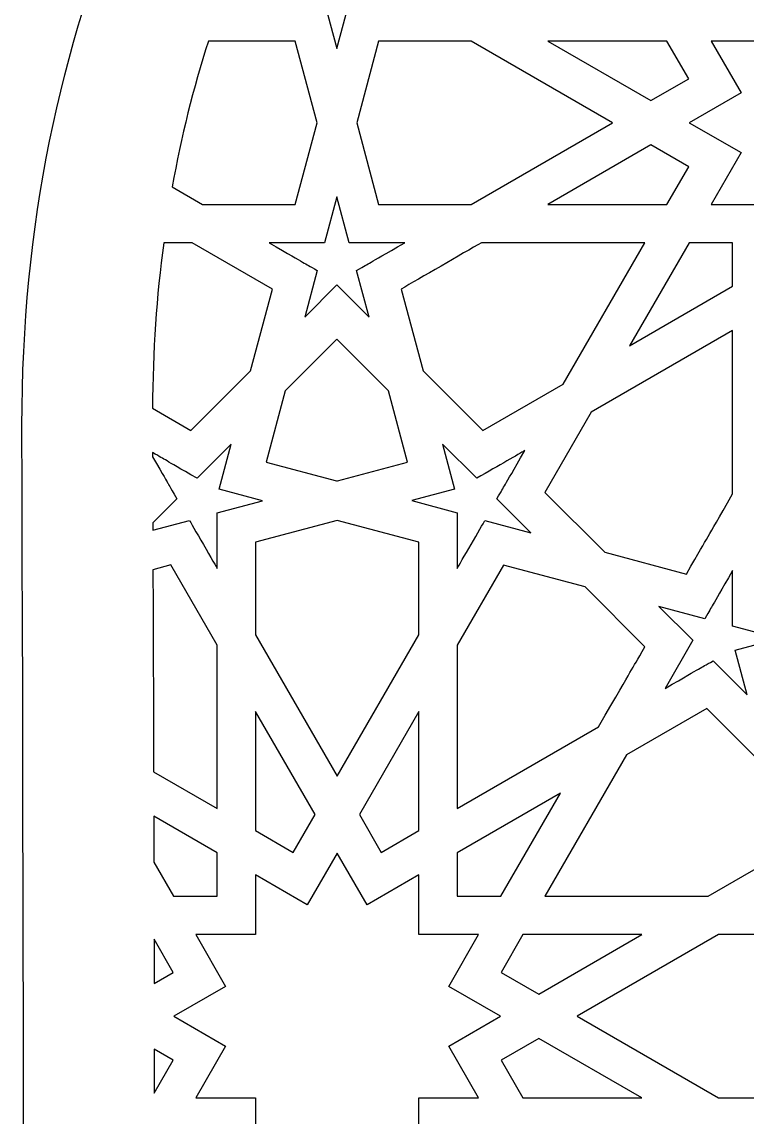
# Model space of a CAD drawing. Header units: millimetres. Extents: x -54 to 56, y -101 to 100.
# Drawn here: x -54.33 to -25.03, y 0.06 to 44.31 of the extents above; entities that cross this region are included whole.
import ezdxf

# ---------------------------------------------------------------- set-up
doc = ezdxf.new("R2010")
doc.units = ezdxf.units.MM
doc.header["$MEASUREMENT"] = 0
doc.layers.add('layer 1', color=7, linetype='Continuous')

msp = doc.modelspace()

# ---------------------------------------------------------------- linework, layer by layer
at = {"layer": 'layer 1', "color": 250}
for points, knots in [([(48.1386, 54.1623), (42.3711, 64.5167), (32.0929, 71.9141), (0.1217, 100.1639), (0.1217, 100.1639), (-12.0509, 89.1216), (-32.3955, 72.4154), (-38.3045, 66.5064), (-38.3045, 66.5064), (-48.153, 57.216), (-54.3278, 44.0535), (-54.3278, 28.0159), (-54.3278, 28.0159), (-54.144, -29.3356), (-54.2633, -80.8899), (-54.2633, -99.8357), (-54.2633, -99.8357), (-54.2633, -99.8357), (54.4481, -99.8357), (54.4481, -99.8357), (54.4481, -99.8357), (54.4481, -99.8357), (54.4424, -100.9781), (54.4424, 5.8646), (54.4424, 5.8646), (54.4424, 27.003), (56.0433, 40.3768), (48.1386, 54.1623)], [0, 0, 0, 0, 0.125, 0.125, 0.125, 0.125, 0.25, 0.25, 0.25, 0.25, 0.375, 0.375, 0.375, 0.375, 0.5, 0.5, 0.5, 0.5, 0.625, 0.625, 0.625, 0.625, 0.75, 0.75, 0.75, 0.75, 1, 1, 1, 1]), ([(-42.8975, 48.0695), (-42.8975, 48.0695), (-41.6029, 46.7748), (-41.6029, 46.7748), (-41.6029, 46.7748), (-41.6029, 46.7748), (-40.3082, 48.0635), (-40.3082, 48.0635), (-40.3082, 48.0635), (-40.3082, 48.0635), (-40.8062, 46.2065), (-40.8062, 46.2065), (-40.8062, 46.2065), (-40.1405, 45.8283), (-40.5404, 46.0576), (-38.8611, 45.0875), (-38.8611, 45.0875), (-38.8611, 45.0875), (-41.105, 45.0875), (-41.105, 45.0875), (-41.105, 45.0875), (-41.105, 45.0875), (-41.6029, 43.2301), (-41.6029, 43.2301), (-41.6029, 43.2301), (-41.6029, 43.2301), (-42.1009, 45.0875), (-42.1009, 45.0875), (-42.1009, 45.0875), (-42.1009, 45.0875), (-44.3448, 45.0875), (-44.3448, 45.0875), (-44.3448, 45.0875), (-42.6653, 46.058), (-43.0615, 45.8304), (-42.3998, 46.2065), (-42.3998, 46.2065), (-42.3998, 46.2065), (-42.8975, 48.0695), (-42.8975, 48.0695)], [0, 0, 0, 0, 0.0909091, 0.0909091, 0.0909091, 0.0909091, 0.1818182, 0.1818182, 0.1818182, 0.1818182, 0.2727273, 0.2727273, 0.2727273, 0.2727273, 0.3636364, 0.3636364, 0.3636364, 0.3636364, 0.4545455, 0.4545455, 0.4545455, 0.4545455, 0.5454545, 0.5454545, 0.5454545, 0.5454545, 0.6363636, 0.6363636, 0.6363636, 0.6363636, 0.7272727, 0.7272727, 0.7272727, 0.7272727, 0.8181818, 0.8181818, 0.8181818, 0.8181818, 1, 1, 1, 1]), ([(-21.9767, 44.7418), (-21.9767, 44.7418), (-20.77, 46.8334), (-20.77, 46.8334), (-20.77, 46.8334), (-20.77, 46.8334), (-19.5631, 44.7418), (-19.5631, 44.7418), (-19.5631, 44.7418), (-19.5631, 44.7418), (-17.4713, 45.9486), (-17.4713, 45.9486), (-17.4713, 45.9486), (-17.4713, 45.9486), (-17.4713, 43.5349), (-17.4713, 43.5349), (-17.4713, 43.5349), (-17.4713, 43.5349), (-15.052, 43.5349), (-15.052, 43.5349), (-15.052, 43.5349), (-15.052, 43.5349), (-16.2588, 41.4436), (-16.2588, 41.4436), (-16.2588, 41.4436), (-16.2588, 41.4436), (-14.1732, 40.2368), (-14.1732, 40.2368), (-14.1732, 40.2368), (-14.1732, 40.2368), (-16.2588, 39.0296), (-16.2588, 39.0296), (-16.2588, 39.0296), (-16.2588, 39.0296), (-15.052, 36.9383), (-15.052, 36.9383), (-15.052, 36.9383), (-15.052, 36.9383), (-17.4713, 36.9383), (-17.4713, 36.9383), (-17.4713, 36.9383), (-17.4713, 36.9383), (-17.4713, 34.5246), (-17.4713, 34.5246), (-17.4713, 34.5246), (-17.4713, 34.5246), (-19.5631, 35.7315), (-19.5631, 35.7315), (-19.5631, 35.7315), (-19.5631, 35.7315), (-20.77, 33.6398), (-20.77, 33.6398), (-20.77, 33.6398), (-20.77, 33.6398), (-21.9767, 35.7315), (-21.9767, 35.7315), (-21.9767, 35.7315), (-21.9767, 35.7315), (-24.0683, 34.5246), (-24.0683, 34.5246), (-24.0683, 34.5246), (-24.0683, 34.5246), (-24.0683, 36.9383), (-24.0683, 36.9383), (-24.0683, 36.9383), (-24.0683, 36.9383), (-26.4821, 36.9383), (-26.4821, 36.9383), (-26.4821, 36.9383), (-26.4821, 36.9383), (-25.2752, 39.0296), (-25.2752, 39.0296), (-25.2752, 39.0296), (-25.2752, 39.0296), (-27.3666, 40.2368), (-27.3666, 40.2368), (-27.3666, 40.2368), (-27.3666, 40.2368), (-25.2752, 41.4436), (-25.2752, 41.4436), (-25.2752, 41.4436), (-25.2752, 41.4436), (-26.4821, 43.5349), (-26.4821, 43.5349), (-26.4821, 43.5349), (-26.4821, 43.5349), (-24.0683, 43.5349), (-24.0683, 43.5349), (-24.0683, 43.5349), (-24.0683, 43.5349), (-24.0683, 45.9486), (-24.0683, 45.9486), (-24.0683, 45.9486), (-24.0683, 45.9486), (-21.9767, 44.7418), (-21.9767, 44.7418)], [0, 0, 0, 0, 0.04, 0.04, 0.04, 0.04, 0.08, 0.08, 0.08, 0.08, 0.12, 0.12, 0.12, 0.12, 0.16, 0.16, 0.16, 0.16, 0.2, 0.2, 0.2, 0.2, 0.24, 0.24, 0.24, 0.24, 0.28, 0.28, 0.28, 0.28, 0.32, 0.32, 0.32, 0.32, 0.36, 0.36, 0.36, 0.36, 0.4, 0.4, 0.4, 0.4, 0.44, 0.44, 0.44, 0.44, 0.48, 0.48, 0.48, 0.48, 0.52, 0.52, 0.52, 0.52, 0.56, 0.56, 0.56, 0.56, 0.6, 0.6, 0.6, 0.6, 0.64, 0.64, 0.64, 0.64, 0.68, 0.68, 0.68, 0.68, 0.72, 0.72, 0.72, 0.72, 0.76, 0.76, 0.76, 0.76, 0.8, 0.8, 0.8, 0.8, 0.84, 0.84, 0.84, 0.84, 0.88, 0.88, 0.88, 0.88, 0.92, 0.92, 0.92, 0.92, 1, 1, 1, 1]), ([(-46.7937, 43.5349), (-46.7937, 43.5349), (-43.2901, 43.5349), (-43.2901, 43.5349), (-43.2901, 43.5349), (-43.2901, 43.5349), (-42.4056, 40.2368), (-42.4056, 40.2368), (-42.4056, 40.2368), (-42.4056, 40.2368), (-43.2901, 36.9383), (-43.2901, 36.9383), (-43.2901, 36.9383), (-43.2901, 36.9383), (-47.0281, 36.9383), (-47.0281, 36.9383), (-47.0281, 36.9383), (-47.0281, 36.9383), (-48.2524, 37.647), (-48.2524, 37.647), (-48.2524, 37.647), (-47.8951, 39.6681), (-47.4088, 41.631), (-46.7937, 43.5349)], [0, 0, 0, 0, 0.1428571, 0.1428571, 0.1428571, 0.1428571, 0.2857143, 0.2857143, 0.2857143, 0.2857143, 0.4285714, 0.4285714, 0.4285714, 0.4285714, 0.5714286, 0.5714286, 0.5714286, 0.5714286, 0.7142857, 0.7142857, 0.7142857, 0.7142857, 1, 1, 1, 1]), ([(-30.4658, 40.2368), (-30.4658, 40.2368), (-36.1779, 36.9383), (-36.1779, 36.9383), (-36.1779, 36.9383), (-36.1779, 36.9383), (-39.9157, 36.9383), (-39.9157, 36.9383), (-39.9157, 36.9383), (-39.9157, 36.9383), (-40.8003, 40.2368), (-40.8003, 40.2368), (-40.8003, 40.2368), (-40.8003, 40.2368), (-39.9157, 43.5349), (-39.9157, 43.5349), (-39.9157, 43.5349), (-39.9157, 43.5349), (-36.1779, 43.5349), (-36.1779, 43.5349), (-36.1779, 43.5349), (-36.1779, 43.5349), (-30.4658, 40.2368), (-30.4658, 40.2368)], [0, 0, 0, 0, 0.1428571, 0.1428571, 0.1428571, 0.1428571, 0.2857143, 0.2857143, 0.2857143, 0.2857143, 0.4285714, 0.4285714, 0.4285714, 0.4285714, 0.5714286, 0.5714286, 0.5714286, 0.5714286, 0.7142857, 0.7142857, 0.7142857, 0.7142857, 1, 1, 1, 1]), ([(-27.3902, 42.0116), (-27.3902, 42.0116), (-28.9133, 41.1328), (-28.9133, 41.1328), (-28.9133, 41.1328), (-28.9133, 41.1328), (-33.0787, 43.5349), (-33.0787, 43.5349), (-33.0787, 43.5349), (-33.0787, 43.5349), (-28.269, 43.5349), (-28.269, 43.5349), (-28.269, 43.5349), (-28.269, 43.5349), (-27.3902, 42.0116), (-27.3902, 42.0116)], [0, 0, 0, 0, 0.2, 0.2, 0.2, 0.2, 0.4, 0.4, 0.4, 0.4, 0.6, 0.6, 0.6, 0.6, 1, 1, 1, 1]), ([(-28.269, 36.9383), (-28.269, 36.9383), (-33.0787, 36.9383), (-33.0787, 36.9383), (-33.0787, 36.9383), (-33.0787, 36.9383), (-28.9133, 39.3404), (-28.9133, 39.3404), (-28.9133, 39.3404), (-28.9133, 39.3404), (-27.3902, 38.4616), (-27.3902, 38.4616), (-27.3902, 38.4616), (-27.3902, 38.4616), (-28.269, 36.9383), (-28.269, 36.9383)], [0, 0, 0, 0, 0.2, 0.2, 0.2, 0.2, 0.4, 0.4, 0.4, 0.4, 0.6, 0.6, 0.6, 0.6, 1, 1, 1, 1]), ([(-41.6029, 37.2428), (-41.6029, 37.2428), (-41.105, 35.3914), (-41.105, 35.3914), (-41.105, 35.3914), (-41.105, 35.3914), (-38.8611, 35.3914), (-38.8611, 35.3914), (-38.8611, 35.3914), (-40.5403, 34.4212), (-40.1438, 34.6506), (-40.8062, 34.2667), (-40.8062, 34.2667), (-40.8062, 34.2667), (-40.3023, 32.3801), (-40.3023, 32.3801), (-40.3023, 32.3801), (-40.3023, 32.3801), (-41.6029, 33.6868), (-41.6029, 33.6868), (-41.6029, 33.6868), (-41.6029, 33.6868), (-42.9036, 32.3861), (-42.9036, 32.3861), (-42.9036, 32.3861), (-42.9036, 32.3861), (-42.3998, 34.2667), (-42.3998, 34.2667), (-42.3998, 34.2667), (-43.0604, 34.6495), (-42.6653, 34.4209), (-44.3448, 35.3914), (-44.3448, 35.3914), (-44.3448, 35.3914), (-42.1009, 35.3914), (-42.1009, 35.3914), (-42.1009, 35.3914), (-42.1009, 35.3914), (-41.6029, 37.2428), (-41.6029, 37.2428)], [0, 0, 0, 0, 0.0909091, 0.0909091, 0.0909091, 0.0909091, 0.1818182, 0.1818182, 0.1818182, 0.1818182, 0.2727273, 0.2727273, 0.2727273, 0.2727273, 0.3636364, 0.3636364, 0.3636364, 0.3636364, 0.4545455, 0.4545455, 0.4545455, 0.4545455, 0.5454545, 0.5454545, 0.5454545, 0.5454545, 0.6363636, 0.6363636, 0.6363636, 0.6363636, 0.7272727, 0.7272727, 0.7272727, 0.7272727, 0.8181818, 0.8181818, 0.8181818, 0.8181818, 1, 1, 1, 1]), ([(-48.5981, 35.3914), (-48.5981, 35.3914), (-47.4439, 35.3914), (-47.4439, 35.3914), (-47.4439, 35.3914), (-47.4439, 35.3914), (-44.2042, 33.5167), (-44.2042, 33.5167), (-44.2042, 33.5167), (-44.2042, 33.5167), (-45.0889, 30.2183), (-45.0889, 30.2183), (-45.0889, 30.2183), (-45.0889, 30.2183), (-47.5025, 27.8045), (-47.5025, 27.8045), (-47.5025, 27.8045), (-47.5025, 27.8045), (-49.0491, 28.701), (-49.0491, 28.701), (-49.0491, 28.701), (-49.0375, 30.9975), (-48.891, 33.2299), (-48.5981, 35.3914)], [0, 0, 0, 0, 0.1428571, 0.1428571, 0.1428571, 0.1428571, 0.2857143, 0.2857143, 0.2857143, 0.2857143, 0.4285714, 0.4285714, 0.4285714, 0.4285714, 0.5714286, 0.5714286, 0.5714286, 0.5714286, 0.7142857, 0.7142857, 0.7142857, 0.7142857, 1, 1, 1, 1]), ([(-35.7619, 35.3914), (-35.7619, 35.3914), (-29.1651, 35.3914), (-29.1651, 35.3914), (-29.1651, 35.3914), (-29.1651, 35.3914), (-32.4636, 29.6739), (-32.4636, 29.6739), (-32.4636, 29.6739), (-32.4636, 29.6739), (-35.7033, 27.8045), (-35.7033, 27.8045), (-35.7033, 27.8045), (-35.7033, 27.8045), (-38.1171, 30.2183), (-38.1171, 30.2183), (-38.1171, 30.2183), (-38.1171, 30.2183), (-39.0017, 33.5167), (-39.0017, 33.5167), (-39.0017, 33.5167), (-38.2928, 33.927), (-36.5059, 34.9638), (-35.7619, 35.3914)], [0, 0, 0, 0, 0.1428571, 0.1428571, 0.1428571, 0.1428571, 0.2857143, 0.2857143, 0.2857143, 0.2857143, 0.4285714, 0.4285714, 0.4285714, 0.4285714, 0.5714286, 0.5714286, 0.5714286, 0.5714286, 0.7142857, 0.7142857, 0.7142857, 0.7142857, 1, 1, 1, 1]), ([(-27.3724, 35.3914), (-27.3724, 35.3914), (-25.6149, 35.3914), (-25.6149, 35.3914), (-25.6149, 35.3914), (-25.6149, 35.3914), (-25.6149, 33.6282), (-25.6149, 33.6282), (-25.6149, 33.6282), (-25.6149, 33.6282), (-29.7803, 31.2261), (-29.7803, 31.2261), (-29.7803, 31.2261), (-29.7803, 31.2261), (-27.3724, 35.3914), (-27.3724, 35.3914)], [0, 0, 0, 0, 0.2, 0.2, 0.2, 0.2, 0.4, 0.4, 0.4, 0.4, 0.6, 0.6, 0.6, 0.6, 1, 1, 1, 1]), ([(-41.6029, 31.4957), (-41.6029, 31.4957), (-39.5173, 29.41), (-39.5173, 29.41), (-39.5173, 29.41), (-39.5173, 29.41), (-38.744, 26.5275), (-38.744, 26.5275), (-38.744, 26.5275), (-38.744, 26.5275), (-41.5736, 25.7662), (-41.5736, 25.7662), (-41.5736, 25.7662), (-41.5736, 25.7662), (-41.5911, 25.7718), (-41.5911, 25.7718), (-41.5911, 25.7718), (-41.5911, 25.7718), (-41.6146, 25.7662), (-41.6146, 25.7662), (-41.6146, 25.7662), (-41.6146, 25.7662), (-44.4619, 26.5275), (-44.4619, 26.5275), (-44.4619, 26.5275), (-44.4619, 26.5275), (-43.6885, 29.41), (-43.6885, 29.41), (-43.6885, 29.41), (-43.6885, 29.41), (-41.6029, 31.4957), (-41.6029, 31.4957)], [0, 0, 0, 0, 0.1111111, 0.1111111, 0.1111111, 0.1111111, 0.2222222, 0.2222222, 0.2222222, 0.2222222, 0.3333333, 0.3333333, 0.3333333, 0.3333333, 0.4444444, 0.4444444, 0.4444444, 0.4444444, 0.5555556, 0.5555556, 0.5555556, 0.5555556, 0.6666667, 0.6666667, 0.6666667, 0.6666667, 0.7777778, 0.7777778, 0.7777778, 0.7777778, 1, 1, 1, 1]), ([(-25.6149, 31.8414), (-25.6149, 31.8414), (-25.6149, 25.2448), (-25.6149, 25.2448), (-25.6149, 25.2448), (-26.8335, 23.1299), (-26.4176, 23.8503), (-27.4837, 22.0049), (-27.4837, 22.0049), (-27.4837, 22.0049), (-30.7821, 22.8893), (-30.7821, 22.8893), (-30.7821, 22.8893), (-30.7821, 22.8893), (-33.2018, 25.3034), (-33.2018, 25.3034), (-33.2018, 25.3034), (-33.2018, 25.3034), (-31.327, 28.5429), (-31.327, 28.5429), (-31.327, 28.5429), (-31.327, 28.5429), (-25.6149, 31.8414), (-25.6149, 31.8414)], [0, 0, 0, 0, 0.1428571, 0.1428571, 0.1428571, 0.1428571, 0.2857143, 0.2857143, 0.2857143, 0.2857143, 0.4285714, 0.4285714, 0.4285714, 0.4285714, 0.5714286, 0.5714286, 0.5714286, 0.5714286, 0.7142857, 0.7142857, 0.7142857, 0.7142857, 1, 1, 1, 1]), ([(-49.0491, 26.7444), (-49.0491, 26.7444), (-49.0491, 26.9145), (-49.0491, 26.9145), (-49.0491, 26.9145), (-48.4341, 26.5568), (-48.7035, 26.7092), (-47.2506, 25.8713), (-47.2506, 25.8713), (-47.2506, 25.8713), (-45.8738, 27.2482), (-45.8738, 27.2482), (-45.8738, 27.2482), (-45.8738, 27.2482), (-46.3542, 25.4321), (-46.3542, 25.4321), (-46.3542, 25.4321), (-46.3542, 25.4321), (-44.6026, 24.9633), (-44.6026, 24.9633), (-44.6026, 24.9633), (-44.6026, 24.9633), (-46.4362, 24.4711), (-46.4362, 24.4711), (-46.4362, 24.4711), (-46.4362, 24.4711), (-46.4362, 22.2275), (-46.4362, 22.2275), (-46.4362, 22.2275), (-46.4362, 22.2275), (-47.5491, 24.1519), (-47.5611, 24.1723), (-47.5611, 24.1723), (-47.5611, 24.1723), (-49.0375, 23.7801), (-49.0375, 23.7801), (-49.0375, 23.7801), (-49.0375, 23.8795), (-49.0375, 23.979), (-49.0433, 24.0785), (-49.0433, 24.0785), (-49.0433, 24.0785), (-48.0708, 25.0451), (-48.0708, 25.0451), (-48.0708, 25.0451), (-48.7032, 26.137), (-48.1016, 25.1044), (-49.0491, 26.7444)], [0, 0, 0, 0, 0.0769231, 0.0769231, 0.0769231, 0.0769231, 0.1538462, 0.1538462, 0.1538462, 0.1538462, 0.2307692, 0.2307692, 0.2307692, 0.2307692, 0.3076923, 0.3076923, 0.3076923, 0.3076923, 0.3846154, 0.3846154, 0.3846154, 0.3846154, 0.4615385, 0.4615385, 0.4615385, 0.4615385, 0.5384615, 0.5384615, 0.5384615, 0.5384615, 0.6153846, 0.6153846, 0.6153846, 0.6153846, 0.6923077, 0.6923077, 0.6923077, 0.6923077, 0.7692308, 0.7692308, 0.7692308, 0.7692308, 0.8461538, 0.8461538, 0.8461538, 0.8461538, 1, 1, 1, 1]), ([(-36.8457, 25.4321), (-36.8457, 25.4321), (-37.338, 27.2482), (-37.338, 27.2482), (-37.338, 27.2482), (-37.338, 27.2482), (-35.9552, 25.8713), (-35.9552, 25.8713), (-35.9552, 25.8713), (-35.0291, 26.4037), (-34.2701, 26.8422), (-34.0101, 26.9903), (-34.0101, 26.9903), (-34.9807, 25.3115), (-34.7514, 25.708), (-35.135, 25.0451), (-35.135, 25.0451), (-35.135, 25.0451), (-33.7642, 23.6746), (-33.7642, 23.6746), (-33.7642, 23.6746), (-33.7642, 23.6746), (-35.6213, 24.1723), (-35.6213, 24.1723), (-35.6213, 24.1723), (-35.7306, 23.972), (-36.6306, 22.4264), (-36.7461, 22.2275), (-36.7461, 22.2275), (-36.7461, 22.2275), (-36.7461, 24.4771), (-36.7461, 24.4771), (-36.7461, 24.4771), (-36.7461, 24.4771), (-38.5799, 24.9693), (-38.5799, 24.9693), (-38.5799, 24.9693), (-38.5799, 24.9693), (-36.8457, 25.4321), (-36.8457, 25.4321)], [0, 0, 0, 0, 0.0909091, 0.0909091, 0.0909091, 0.0909091, 0.1818182, 0.1818182, 0.1818182, 0.1818182, 0.2727273, 0.2727273, 0.2727273, 0.2727273, 0.3636364, 0.3636364, 0.3636364, 0.3636364, 0.4545455, 0.4545455, 0.4545455, 0.4545455, 0.5454545, 0.5454545, 0.5454545, 0.5454545, 0.6363636, 0.6363636, 0.6363636, 0.6363636, 0.7272727, 0.7272727, 0.7272727, 0.7272727, 0.8181818, 0.8181818, 0.8181818, 0.8181818, 1, 1, 1, 1]), ([(-41.5911, 24.1723), (-41.5911, 24.1723), (-38.2928, 23.2876), (-38.2928, 23.2876), (-38.2928, 23.2876), (-38.2928, 23.2876), (-38.2928, 19.5443), (-38.2928, 19.5443), (-38.2928, 19.5443), (-38.2928, 19.5443), (-41.5911, 13.8321), (-41.5911, 13.8321), (-41.5911, 13.8321), (-41.5911, 13.8321), (-44.8896, 19.5443), (-44.8896, 19.5443), (-44.8896, 19.5443), (-44.8896, 19.5443), (-44.8896, 23.2876), (-44.8896, 23.2876), (-44.8896, 23.2876), (-44.8896, 23.2876), (-41.5911, 24.1723), (-41.5911, 24.1723)], [0, 0, 0, 0, 0.1428571, 0.1428571, 0.1428571, 0.1428571, 0.2857143, 0.2857143, 0.2857143, 0.2857143, 0.4285714, 0.4285714, 0.4285714, 0.4285714, 0.5714286, 0.5714286, 0.5714286, 0.5714286, 0.7142857, 0.7142857, 0.7142857, 0.7142857, 1, 1, 1, 1]), ([(-49.0375, 22.1806), (-49.0375, 22.1806), (-48.311, 22.3739), (-48.311, 22.3739), (-48.311, 22.3739), (-48.311, 22.3739), (-46.4362, 19.1283), (-46.4362, 19.1283), (-46.4362, 19.1283), (-46.4362, 19.1283), (-46.4362, 12.5314), (-46.4362, 12.5314), (-46.4362, 12.5314), (-46.4362, 12.5314), (-49.0082, 14.0138), (-49.0082, 14.0138), (-49.0082, 14.0138), (-49.0141, 16.7379), (-49.0199, 19.4621), (-49.0375, 22.1806)], [0, 0, 0, 0, 0.1666667, 0.1666667, 0.1666667, 0.1666667, 0.3333333, 0.3333333, 0.3333333, 0.3333333, 0.5, 0.5, 0.5, 0.5, 0.6666667, 0.6666667, 0.6666667, 0.6666667, 1, 1, 1, 1]), ([(-31.5731, 21.4891), (-31.5731, 21.4891), (-29.1594, 19.0698), (-29.1594, 19.0698), (-29.1594, 19.0698), (-29.833, 17.9038), (-29.4757, 18.5191), (-31.0282, 15.8299), (-31.0282, 15.8299), (-31.0282, 15.8299), (-36.7461, 12.5314), (-36.7461, 12.5314), (-36.7461, 12.5314), (-36.7461, 12.5314), (-36.7461, 19.1283), (-36.7461, 19.1283), (-36.7461, 19.1283), (-36.7461, 19.1283), (-34.8715, 22.3679), (-34.8715, 22.3679), (-34.8715, 22.3679), (-34.8715, 22.3679), (-31.5731, 21.4891), (-31.5731, 21.4891)], [0, 0, 0, 0, 0.1428571, 0.1428571, 0.1428571, 0.1428571, 0.2857143, 0.2857143, 0.2857143, 0.2857143, 0.4285714, 0.4285714, 0.4285714, 0.4285714, 0.5714286, 0.5714286, 0.5714286, 0.5714286, 0.7142857, 0.7142857, 0.7142857, 0.7142857, 1, 1, 1, 1]), ([(-23.7519, 19.4035), (-23.7519, 19.4035), (-25.5095, 18.929), (-25.5095, 18.929), (-25.5095, 18.929), (-25.5095, 18.929), (-25.0289, 17.1305), (-25.0289, 17.1305), (-25.0289, 17.1305), (-25.0289, 17.1305), (-26.3999, 18.5014), (-26.3999, 18.5014), (-26.3999, 18.5014), (-27.0652, 18.1233), (-26.6658, 18.3526), (-28.345, 17.3824), (-28.345, 17.3824), (-28.345, 17.3824), (-27.2259, 19.3273), (-27.2259, 19.3273), (-27.2259, 19.3273), (-27.2259, 19.3273), (-28.5969, 20.6982), (-28.5969, 20.6982), (-28.5969, 20.6982), (-28.5969, 20.6982), (-26.7398, 20.2004), (-26.7398, 20.2004), (-26.7398, 20.2004), (-26.3568, 20.8612), (-26.5854, 20.4661), (-25.6149, 22.1453), (-25.6149, 22.1453), (-25.6149, 22.1453), (-25.6149, 19.9016), (-25.6149, 19.9016), (-25.6149, 19.9016), (-25.6149, 19.9016), (-23.7519, 19.4035), (-23.7519, 19.4035)], [0, 0, 0, 0, 0.0909091, 0.0909091, 0.0909091, 0.0909091, 0.1818182, 0.1818182, 0.1818182, 0.1818182, 0.2727273, 0.2727273, 0.2727273, 0.2727273, 0.3636364, 0.3636364, 0.3636364, 0.3636364, 0.4545455, 0.4545455, 0.4545455, 0.4545455, 0.5454545, 0.5454545, 0.5454545, 0.5454545, 0.6363636, 0.6363636, 0.6363636, 0.6363636, 0.7272727, 0.7272727, 0.7272727, 0.7272727, 0.8181818, 0.8181818, 0.8181818, 0.8181818, 1, 1, 1, 1]), ([(-42.4816, 12.2855), (-42.4816, 12.2855), (-43.3665, 10.7566), (-43.3665, 10.7566), (-43.3665, 10.7566), (-43.3665, 10.7566), (-44.8896, 11.641), (-44.8896, 11.641), (-44.8896, 11.641), (-44.8896, 11.641), (-44.8896, 16.4507), (-44.8896, 16.4507), (-44.8896, 16.4507), (-44.8896, 16.4507), (-42.4816, 12.2855), (-42.4816, 12.2855)], [0, 0, 0, 0, 0.2, 0.2, 0.2, 0.2, 0.4, 0.4, 0.4, 0.4, 0.6, 0.6, 0.6, 0.6, 1, 1, 1, 1]), ([(-38.2928, 16.4451), (-38.2928, 16.4451), (-38.2928, 11.641), (-38.2928, 11.641), (-38.2928, 11.641), (-38.2928, 11.641), (-39.8161, 10.7566), (-39.8161, 10.7566), (-39.8161, 10.7566), (-39.8161, 10.7566), (-40.6949, 12.2855), (-40.6949, 12.2855), (-40.6949, 12.2855), (-40.6949, 12.2855), (-38.2928, 16.4451), (-38.2928, 16.4451)], [0, 0, 0, 0, 0.2, 0.2, 0.2, 0.2, 0.4, 0.4, 0.4, 0.4, 0.6, 0.6, 0.6, 0.6, 1, 1, 1, 1]), ([(-29.8975, 14.6992), (-29.8975, 14.6992), (-26.6577, 16.5682), (-26.6577, 16.5682), (-26.6577, 16.5682), (-26.6577, 16.5682), (-24.2382, 14.1542), (-24.2382, 14.1542), (-24.2382, 14.1542), (-24.2382, 14.1542), (-23.3535, 10.856), (-23.3535, 10.856), (-23.3535, 10.856), (-23.3535, 10.856), (-26.5992, 8.987), (-26.5992, 8.987), (-26.5992, 8.987), (-26.5992, 8.987), (-33.1958, 8.987), (-33.1958, 8.987), (-33.1958, 8.987), (-33.1958, 8.987), (-29.8975, 14.6992), (-29.8975, 14.6992)], [0, 0, 0, 0, 0.1428571, 0.1428571, 0.1428571, 0.1428571, 0.2857143, 0.2857143, 0.2857143, 0.2857143, 0.4285714, 0.4285714, 0.4285714, 0.4285714, 0.5714286, 0.5714286, 0.5714286, 0.5714286, 0.7142857, 0.7142857, 0.7142857, 0.7142857, 1, 1, 1, 1]), ([(-36.7461, 10.7446), (-36.7461, 10.7446), (-32.5749, 13.1526), (-32.5749, 13.1526), (-32.5749, 13.1526), (-32.5749, 13.1526), (-34.9828, 8.987), (-34.9828, 8.987), (-34.9828, 8.987), (-34.9828, 8.987), (-36.7461, 8.987), (-36.7461, 8.987), (-36.7461, 8.987), (-36.7461, 8.987), (-36.7461, 10.7446), (-36.7461, 10.7446)], [0, 0, 0, 0, 0.2, 0.2, 0.2, 0.2, 0.4, 0.4, 0.4, 0.4, 0.6, 0.6, 0.6, 0.6, 1, 1, 1, 1]), ([(-49.0022, 12.2269), (-49.0022, 12.2269), (-46.4362, 10.7446), (-46.4362, 10.7446), (-46.4362, 10.7446), (-46.4362, 10.7446), (-46.4362, 8.987), (-46.4362, 8.987), (-46.4362, 8.987), (-46.4362, 8.987), (-48.1998, 8.987), (-48.1998, 8.987), (-48.1998, 8.987), (-48.1998, 8.987), (-48.9964, 10.3696), (-48.9964, 10.3696), (-48.9964, 10.3696), (-48.9964, 10.9908), (-49.0022, 11.6117), (-49.0022, 12.2269)], [0, 0, 0, 0, 0.1666667, 0.1666667, 0.1666667, 0.1666667, 0.3333333, 0.3333333, 0.3333333, 0.3333333, 0.5, 0.5, 0.5, 0.5, 0.6666667, 0.6666667, 0.6666667, 0.6666667, 1, 1, 1, 1]), ([(-47.3033, 7.4348), (-47.3033, 7.4348), (-44.8896, 7.4348), (-44.8896, 7.4348), (-44.8896, 7.4348), (-44.8896, 7.4348), (-44.8896, 9.8542), (-44.8896, 9.8542), (-44.8896, 9.8542), (-44.8896, 9.8542), (-42.798, 8.6413), (-42.798, 8.6413), (-42.798, 8.6413), (-42.798, 8.6413), (-41.5911, 10.7329), (-41.5911, 10.7329), (-41.5911, 10.7329), (-41.5911, 10.7329), (-40.3844, 8.6413), (-40.3844, 8.6413), (-40.3844, 8.6413), (-40.3844, 8.6413), (-38.2928, 9.8482), (-38.2928, 9.8482), (-38.2928, 9.8482), (-38.2928, 9.8482), (-38.2928, 7.4348), (-38.2928, 7.4348), (-38.2928, 7.4348), (-38.2928, 7.4348), (-35.879, 7.4348), (-35.879, 7.4348), (-35.879, 7.4348), (-35.879, 7.4348), (-37.0859, 5.3428), (-37.0859, 5.3428), (-37.0859, 5.3428), (-37.0859, 5.3428), (-34.9945, 4.136), (-34.9945, 4.136), (-34.9945, 4.136), (-34.9945, 4.136), (-37.0859, 2.9291), (-37.0859, 2.9291), (-37.0859, 2.9291), (-37.0859, 2.9291), (-35.879, 0.8379), (-35.879, 0.8379), (-35.879, 0.8379), (-35.879, 0.8379), (-38.2928, 0.8379), (-38.2928, 0.8379), (-38.2928, 0.8379), (-38.2928, 0.8379), (-38.2928, -1.5762), (-38.2928, -1.5762), (-38.2928, -1.5762), (-38.2928, -1.5762), (-40.3844, -0.369), (-40.3844, -0.369), (-40.3844, -0.369), (-40.3844, -0.369), (-41.5911, -2.4606), (-41.5911, -2.4606), (-41.5911, -2.4606), (-41.5911, -2.4606), (-42.798, -0.369), (-42.798, -0.369), (-42.798, -0.369), (-42.798, -0.369), (-44.8896, -1.5762), (-44.8896, -1.5762), (-44.8896, -1.5762), (-44.8896, -1.5762), (-44.8896, 0.8379), (-44.8896, 0.8379), (-44.8896, 0.8379), (-44.8896, 0.8379), (-47.3033, 0.8379), (-47.3033, 0.8379), (-47.3033, 0.8379), (-47.3033, 0.8379), (-46.0965, 2.9291), (-46.0965, 2.9291), (-46.0965, 2.9291), (-46.0965, 2.9291), (-48.1881, 4.136), (-48.1881, 4.136), (-48.1881, 4.136), (-48.1881, 4.136), (-46.0965, 5.3428), (-46.0965, 5.3428), (-46.0965, 5.3428), (-46.0965, 5.3428), (-47.3033, 7.4348), (-47.3033, 7.4348)], [0, 0, 0, 0, 0.04, 0.04, 0.04, 0.04, 0.08, 0.08, 0.08, 0.08, 0.12, 0.12, 0.12, 0.12, 0.16, 0.16, 0.16, 0.16, 0.2, 0.2, 0.2, 0.2, 0.24, 0.24, 0.24, 0.24, 0.28, 0.28, 0.28, 0.28, 0.32, 0.32, 0.32, 0.32, 0.36, 0.36, 0.36, 0.36, 0.4, 0.4, 0.4, 0.4, 0.44, 0.44, 0.44, 0.44, 0.48, 0.48, 0.48, 0.48, 0.52, 0.52, 0.52, 0.52, 0.56, 0.56, 0.56, 0.56, 0.6, 0.6, 0.6, 0.6, 0.64, 0.64, 0.64, 0.64, 0.68, 0.68, 0.68, 0.68, 0.72, 0.72, 0.72, 0.72, 0.76, 0.76, 0.76, 0.76, 0.8, 0.8, 0.8, 0.8, 0.84, 0.84, 0.84, 0.84, 0.88, 0.88, 0.88, 0.88, 0.92, 0.92, 0.92, 0.92, 1, 1, 1, 1]), ([(-48.9847, 5.466), (-48.9847, 6.0636), (-48.9907, 6.6612), (-48.9907, 7.2588), (-48.9907, 7.2588), (-48.9907, 7.2588), (-48.2114, 5.9115), (-48.2114, 5.9115), (-48.2114, 5.9115), (-48.2114, 5.9115), (-48.9847, 5.466), (-48.9847, 5.466)], [0, 0, 0, 0, 0.25, 0.25, 0.25, 0.25, 0.5, 0.5, 0.5, 0.5, 1, 1, 1, 1]), ([(-29.2765, 7.4348), (-29.2765, 7.4348), (-33.4478, 5.0327), (-33.4478, 5.0327), (-33.4478, 5.0327), (-33.4478, 5.0327), (-34.9711, 5.9115), (-34.9711, 5.9115), (-34.9711, 5.9115), (-34.9711, 5.9115), (-34.0865, 7.4348), (-34.0865, 7.4348), (-34.0865, 7.4348), (-34.0865, 7.4348), (-29.2765, 7.4348), (-29.2765, 7.4348)], [0, 0, 0, 0, 0.2, 0.2, 0.2, 0.2, 0.4, 0.4, 0.4, 0.4, 0.6, 0.6, 0.6, 0.6, 1, 1, 1, 1]), ([(-22.4396, 7.4348), (-22.4396, 7.4348), (-21.5549, 4.136), (-21.5549, 4.136), (-21.5549, 4.136), (-21.5549, 4.136), (-22.4396, 0.8379), (-22.4396, 0.8379), (-22.4396, 0.8379), (-22.4396, 0.8379), (-26.1832, 0.8379), (-26.1832, 0.8379), (-26.1832, 0.8379), (-26.1832, 0.8379), (-31.8953, 4.136), (-31.8953, 4.136), (-31.8953, 4.136), (-31.8953, 4.136), (-26.1832, 7.4348), (-26.1832, 7.4348), (-26.1832, 7.4348), (-26.1832, 7.4348), (-22.4396, 7.4348), (-22.4396, 7.4348)], [0, 0, 0, 0, 0.1428571, 0.1428571, 0.1428571, 0.1428571, 0.2857143, 0.2857143, 0.2857143, 0.2857143, 0.4285714, 0.4285714, 0.4285714, 0.4285714, 0.5714286, 0.5714286, 0.5714286, 0.5714286, 0.7142857, 0.7142857, 0.7142857, 0.7142857, 1, 1, 1, 1]), ([(-33.4478, 3.2456), (-33.4478, 3.2456), (-29.2765, 0.8379), (-29.2765, 0.8379), (-29.2765, 0.8379), (-29.2765, 0.8379), (-34.0865, 0.8379), (-34.0865, 0.8379), (-34.0865, 0.8379), (-34.0865, 0.8379), (-34.9711, 2.3612), (-34.9711, 2.3612), (-34.9711, 2.3612), (-34.9711, 2.3612), (-33.4478, 3.2456), (-33.4478, 3.2456)], [0, 0, 0, 0, 0.2, 0.2, 0.2, 0.2, 0.4, 0.4, 0.4, 0.4, 0.6, 0.6, 0.6, 0.6, 1, 1, 1, 1]), ([(-48.9847, 2.8064), (-48.9847, 2.8064), (-48.2114, 2.3612), (-48.2114, 2.3612), (-48.2114, 2.3612), (-48.2114, 2.3612), (-48.9788, 1.0312), (-48.9788, 1.0312), (-48.9788, 1.0312), (-48.9788, 1.6228), (-48.9788, 2.2148), (-48.9847, 2.8064)], [0, 0, 0, 0, 0.25, 0.25, 0.25, 0.25, 0.5, 0.5, 0.5, 0.5, 1, 1, 1, 1])]:
    msp.add_open_spline(points, degree=3, knots=knots, dxfattribs=at)

doc.saveas('drawing.dxf')
